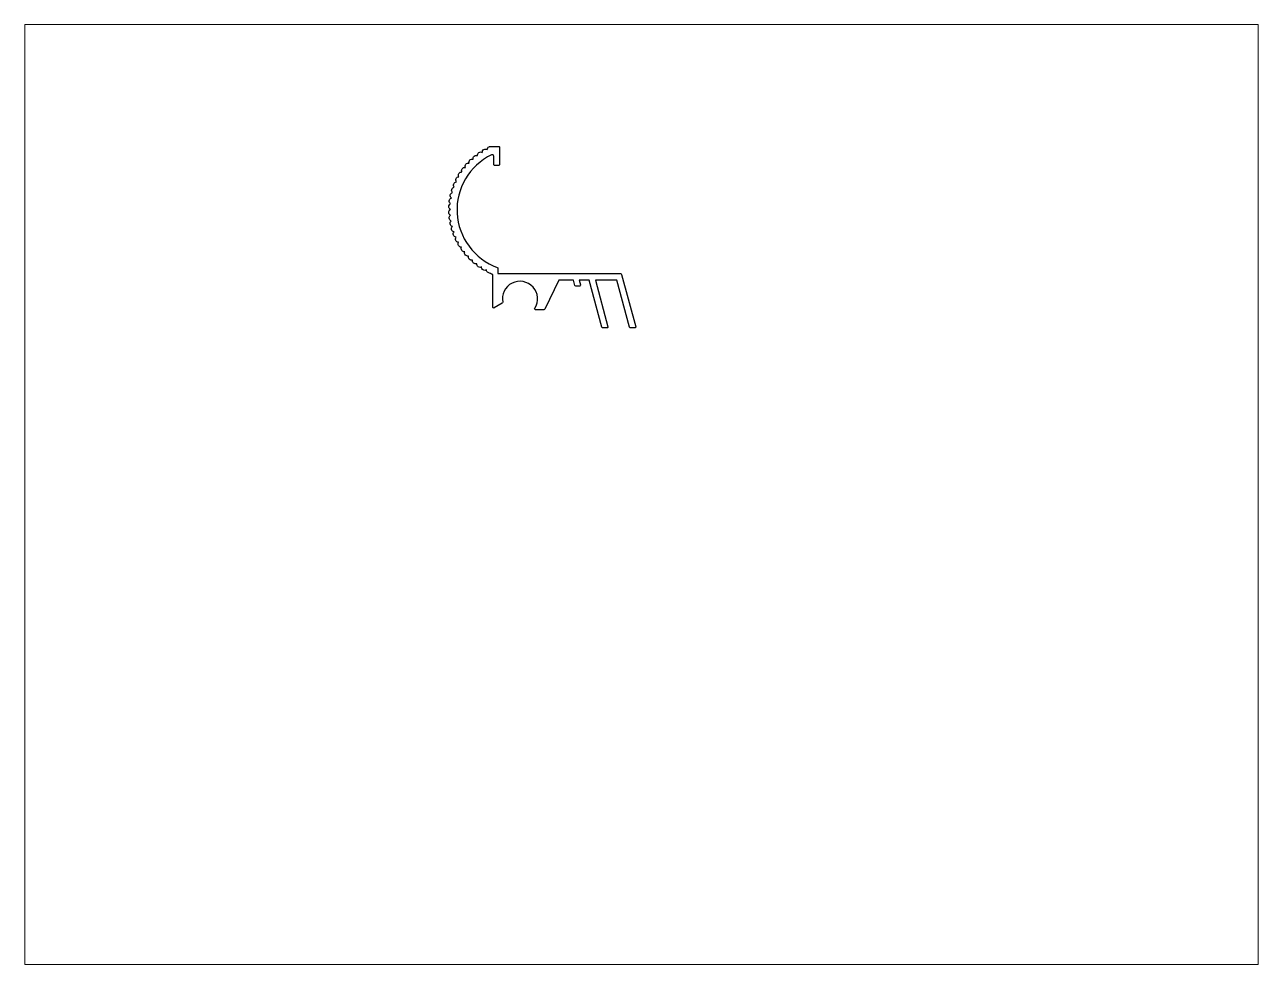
# Paper-space layout 'Layout1' of a CAD drawing. Extents: x 27 to 240, y 20 to 183.
# The model-space entities are those that its viewports show. They can reach past a viewport. Long polylines and large blocks are cut down to what shows.
import ezdxf

# ---------------------------------------------------------------- set-up
doc = ezdxf.new("R2010")
doc.units = 0
doc.header["$LTSCALE"] = 15
doc.layers.get('0').update_dxf_attribs({"linetype": 'CONTINUOUS'})

msp = doc.modelspace()

# ---------------------------------------------------------------- linework, layer by layer
at = {"ltscale": 0.05}
msp.add_lwpolyline([(146.12, 233.48, -0.414214), (145.82, 233.18), (144.62, 233.18, -0.414214), (144.32, 233.48), (144.32, 236.09, 0.553931), (143.61, 236.54, 0.662223), (145.43, 201.32, -0.315238), (145.62, 201.04), (145.62, 199.38), (184.01, 199.38, -0.339454), (184.3, 199.16), (188.7, 182.76, -0.493145), (188.41, 182.38), (187.06, 182.38, -0.339454), (186.77, 182.6), (182.81, 197.38), (176.08, 197.38), (180, 182.76, -0.493145), (179.71, 182.38), (178.37, 182.38, -0.339454), (178.08, 182.6), (174.12, 197.38), (171.01, 197.38), (171.42, 195.86, -0.493145), (171.13, 195.48), (169.99, 195.48, -0.339454), (169.7, 195.7), (169.25, 197.38), (164.7, 197.38), (160.29, 188.26, -0.291473), (160.02, 188.08), (157.4, 188.08, -0.590862), (157.15, 188.54, 1.472507), (147.1, 190.44, -0.317849), (146.96, 190.12), (144.45, 188.65, -0.57989), (144, 188.91), (144, 199.08, -0.017473), (142.61, 199.69, -0.282837), (142.03, 200.56, -0.609673), (140.5, 201.46, -0.609673), (139.04, 202.49, -0.609673), (137.68, 203.63, -0.609673), (136.42, 204.88, -0.609673), (135.26, 206.23, -0.609673), (134.23, 207.68, -0.609673), (133.32, 209.2, -0.609673), (132.54, 210.8, -0.609673), (131.89, 212.46, -0.609673), (131.39, 214.16, -0.609673), (131.03, 215.9, -0.609673), (130.82, 217.67, -0.609673), (130.75, 219.45, -0.609673), (130.84, 221.22, -0.609673), (131.07, 222.98, -0.609673), (131.45, 224.72, -0.609673), (131.98, 226.42, -0.609673), (132.64, 228.07, -0.609673), (133.44, 229.66, -0.609673), (134.37, 231.17, -0.609673), (135.43, 232.6, -0.609673), (136.6, 233.94, -0.609673), (137.87, 235.18, -0.609673), (139.25, 236.3, -0.609673), (140.72, 237.31, -0.609673), (142.26, 238.19, -0.282837), (142.85, 239.06, -0.003488), (143.12, 239.18), (145.82, 239.18, -0.414214), (146.12, 238.88)], format="xyb", close=True, dxfattribs=at)

psp = doc.layouts.get("Layout1")

# ---------------------------------------------------------------- viewports
at = {"layer": '0', "color": 0, "linetype": 'BYBLOCK', "ltscale": 0.05}
psp.add_viewport(center=(133.35, 101.6), size=(213.36, 162.56), view_center_point=(190.51, 130.3), view_height=293.8955, dxfattribs=at)

doc.saveas('drawing.dxf')
